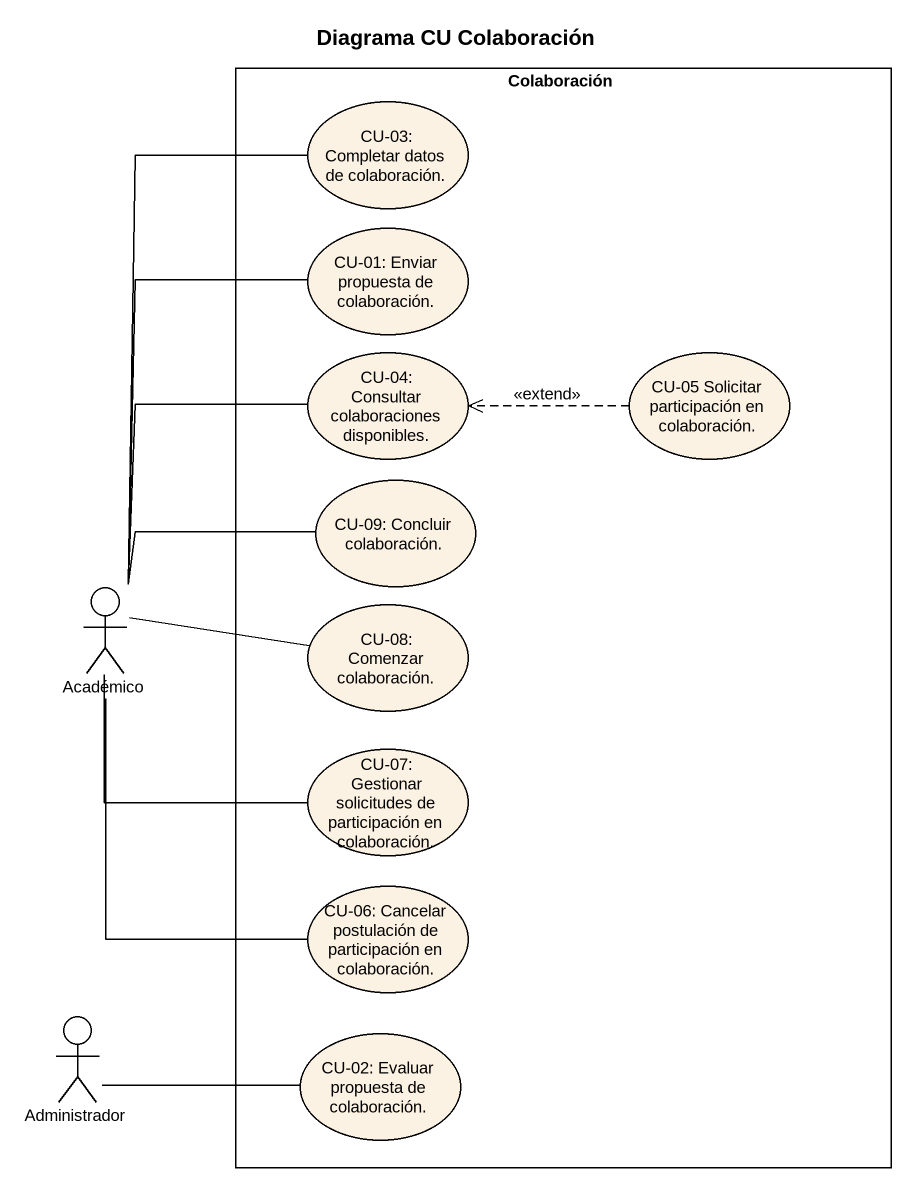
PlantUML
@startuml
title Diagrama CU Colaboración
rectangle Colaboración {
  usecase "CU-03: Completar datos de colaboración." as CU_03_Completar_datos_de
  usecase "CU-01: Enviar propuesta de colaboración." as CU_01_Enviar_propuesta_de
  usecase "CU-04: Consultar colaboraciones disponibles." as CU_04_Consultar
  usecase "CU-05 Solicitar participación en colaboración." as CU_05_Solicitar
  usecase "CU-09: Concluir colaboración." as CU_09_Concluir_colaboración
  usecase "CU-08: Comenzar colaboración." as CU_08_Comenzar_colaboración
  usecase "CU-07: Gestionar solicitudes de participación en colaboración." as CU_07_Gestionar_solicitudes
  usecase "CU-06: Cancelar postulación de participación en colaboración." as CU_06_Cancelar_postulación
  usecase "CU-02: Evaluar propuesta de colaboración." as CU_02_Evaluar_propuesta_de
}
actor Académico
actor Administrador
CU_05_Solicitar .left.> CU_04_Consultar : <<extend>>
Académico -up- CU_03_Completar_datos_de
Académico -up- CU_01_Enviar_propuesta_de
Académico -up- CU_04_Consultar
Académico -right- CU_09_Concluir_colaboración
Académico -right- CU_08_Comenzar_colaboración
Académico -right- CU_07_Gestionar_solicitudes
Académico -- CU_06_Cancelar_postulación
Administrador -right- CU_02_Evaluar_propuesta_de
@enduml
